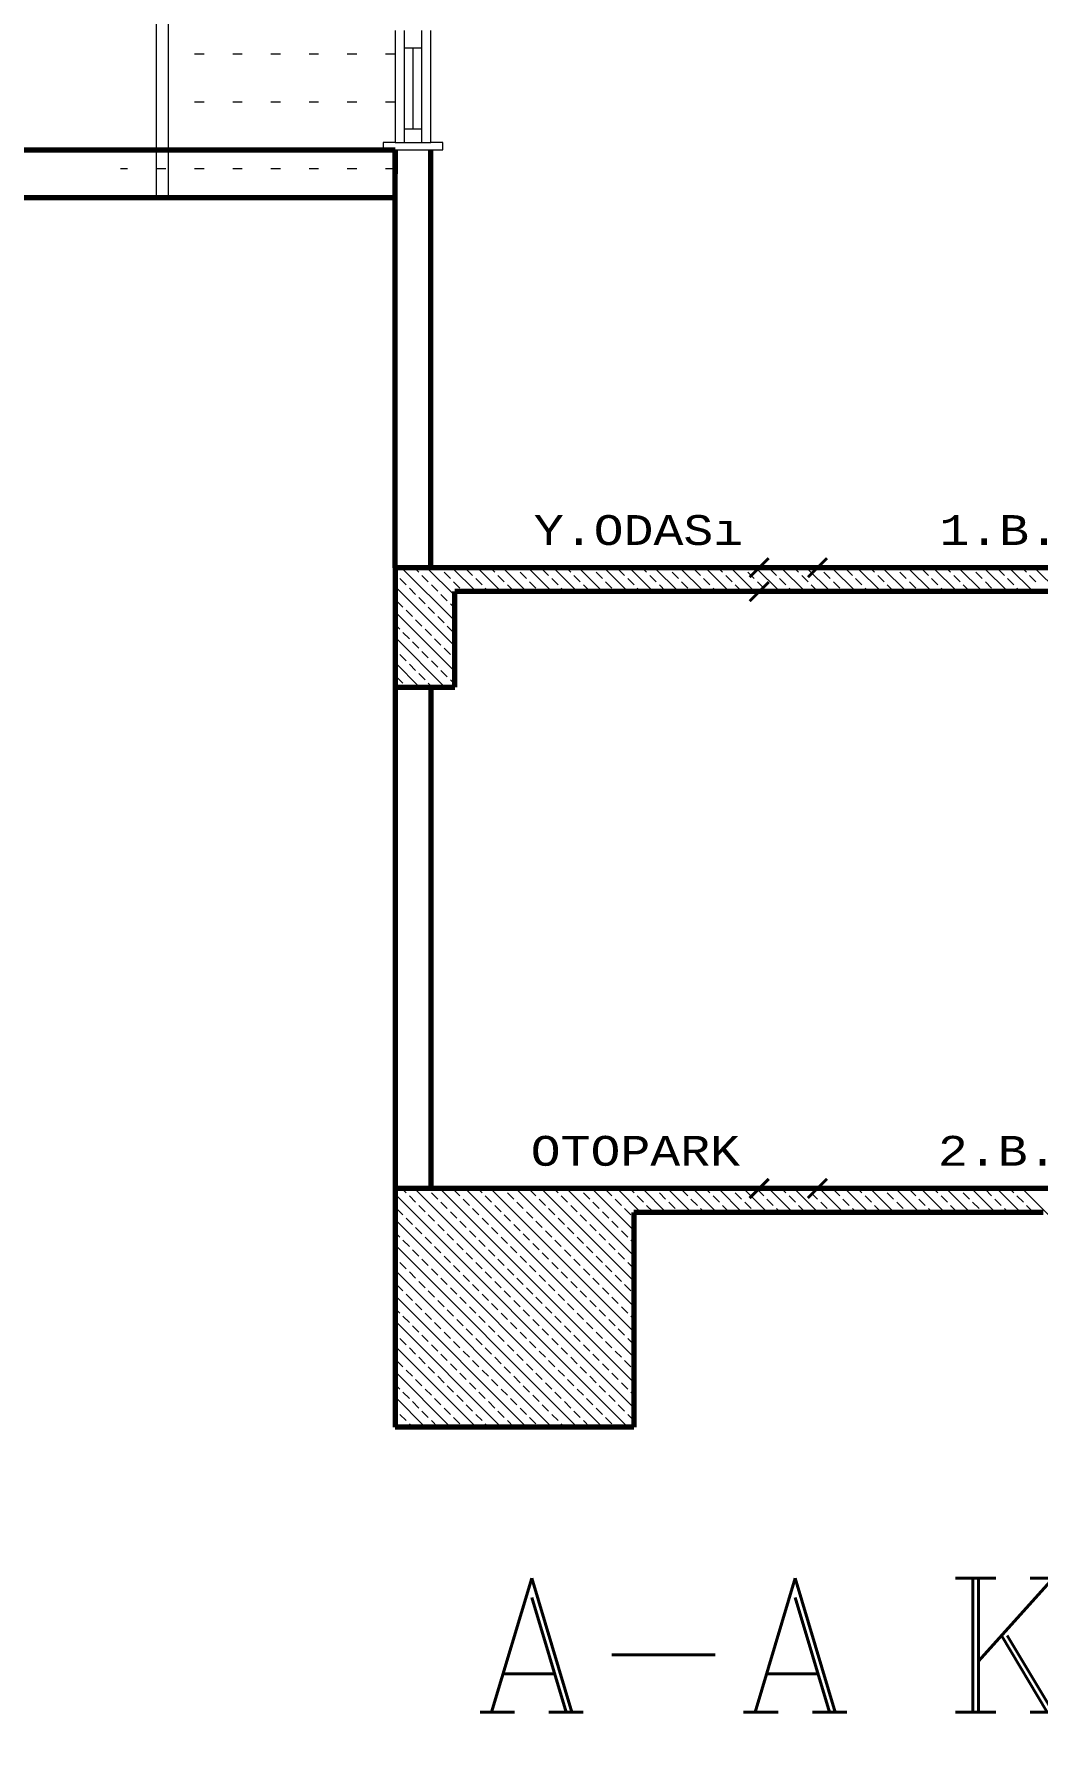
# Model space of a CAD drawing. Header units: millimetres. Extents: x 35860 to 71103, y -11298 to -8385.
# Drawn here: x 39241.6 to 39346.7, y -9755 to -9574.6 of the extents above; entities that cross this region are included whole.
import ezdxf
from ezdxf.enums import TextEntityAlignment as Align

# ---------------------------------------------------------------- set-up
doc = ezdxf.new("R2010")
doc.units = ezdxf.units.MM
doc.header["$MEASUREMENT"] = 0
doc.linetypes.add('NOKTA3', pattern=[4, 1, -3])
doc.layers.get('0').update_dxf_attribs({"lineweight": 15})
doc.layers.get('Defpoints').update_dxf_attribs({"lineweight": 20})
for name, color, linetype, lineweight in [('02', 2, 'Continuous', 20), ('03_Yazı', 1, 'Continuous', 30), ('07', 3, 'Continuous', 70), ('Merd&Balkon', 40, 'Continuous', 20)]:
    doc.layers.add(name, color=color, linetype=linetype, lineweight=lineweight)
doc.styles.add('C', font='')
doc.styles.add('ROMANC', font='romanc', dxfattribs={"height": 0.11})
doc.styles.get('C').set_extended_font_data('Courier New Tur')

msp = doc.modelspace()

# ---------------------------------------------------------------- linework, layer by layer
for p, q in [((39285.66, -9636.05), (39280.09, -9630.48)), ((39281.9, -9630.96), (39281.41, -9630.48)), ((39285.66, -9633.4), (39282.74, -9630.48)), ((39284.22, -9630.63), (39284.06, -9630.48)), ((39287.89, -9632.98), (39285.39, -9630.48)), ((39290.54, -9632.98), (39288.04, -9630.48)), ((39289.85, -9630.96), (39289.37, -9630.48)), ((39293.19, -9632.98), (39290.69, -9630.48)), ((39292.17, -9630.63), (39292.02, -9630.48)), ((39295.84, -9632.98), (39293.34, -9630.48)), ((39298.5, -9632.98), (39296, -9630.48)), ((39297.81, -9630.96), (39297.32, -9630.48)), ((39301.15, -9632.98), (39298.65, -9630.48)), ((39300.13, -9630.63), (39299.97, -9630.48)), ((39303.8, -9632.98), (39301.3, -9630.48)), ((39306.45, -9632.98), (39303.95, -9630.48)), ((39305.76, -9630.96), (39305.28, -9630.48)), ((39309.1, -9632.98), (39306.6, -9630.48)), ((39308.08, -9630.63), (39307.93, -9630.48)), ((39311.75, -9632.98), (39309.25, -9630.48)), ((39314.41, -9632.98), (39311.91, -9630.48)), ((39313.72, -9630.96), (39313.23, -9630.48)), ((39317.06, -9632.98), (39314.56, -9630.48)), ((39316.04, -9630.63), (39315.88, -9630.48)), ((39319.71, -9632.98), (39317.21, -9630.48)), ((39322.36, -9632.98), (39319.86, -9630.48)), ((39321.67, -9630.96), (39321.19, -9630.48)), ((39325.01, -9632.98), (39322.51, -9630.48)), ((39323.99, -9630.63), (39323.84, -9630.48)), ((39327.66, -9632.98), (39325.16, -9630.48)), ((39330.32, -9632.98), (39327.82, -9630.48)), ((39329.63, -9630.96), (39329.14, -9630.48)), ((39332.97, -9632.98), (39330.47, -9630.48)), ((39331.95, -9630.63), (39331.79, -9630.48)), ((39335.62, -9632.98), (39333.12, -9630.48)), ((39338.27, -9632.98), (39335.77, -9630.48)), ((39337.58, -9630.96), (39337.1, -9630.48)), ((39340.92, -9632.98), (39338.42, -9630.48)), ((39339.9, -9630.63), (39339.75, -9630.48)), ((39343.57, -9632.98), (39341.07, -9630.48)), ((39346.23, -9632.98), (39343.73, -9630.48)), ((39345.54, -9630.96), (39345.05, -9630.48)), ((39348.88, -9632.98), (39346.38, -9630.48)), ((39279.58, -9631.29), (39279.41, -9631.12)), ((39280.57, -9632.29), (39279.91, -9631.63)), ((39282.89, -9631.96), (39282.23, -9631.29)), ((39283.89, -9632.95), (39283.23, -9632.29)), ((39285.21, -9631.63), (39284.55, -9630.96)), ((39286.21, -9632.62), (39285.55, -9631.96)), ((39287.53, -9631.29), (39286.87, -9630.63)), ((39288.53, -9632.29), (39287.87, -9631.63)), ((39290.85, -9631.96), (39290.19, -9631.29)), ((39291.84, -9632.95), (39291.18, -9632.29)), ((39293.17, -9631.63), (39292.51, -9630.96)), ((39294.16, -9632.62), (39293.5, -9631.96)), ((39295.49, -9631.29), (39294.83, -9630.63)), ((39296.48, -9632.29), (39295.82, -9631.63)), ((39298.8, -9631.96), (39298.14, -9631.29)), ((39299.8, -9632.95), (39299.14, -9632.29)), ((39301.12, -9631.63), (39300.46, -9630.96)), ((39302.12, -9632.62), (39301.46, -9631.96)), ((39303.44, -9631.29), (39302.78, -9630.63)), ((39304.44, -9632.29), (39303.78, -9631.63)), ((39306.76, -9631.96), (39306.1, -9631.29)), ((39307.75, -9632.95), (39307.09, -9632.29)), ((39309.08, -9631.63), (39308.42, -9630.96)), ((39310.07, -9632.62), (39309.41, -9631.96)), ((39311.4, -9631.29), (39310.74, -9630.63)), ((39312.39, -9632.29), (39311.73, -9631.63)), ((39314.71, -9631.96), (39314.05, -9631.29)), ((39315.71, -9632.95), (39315.04, -9632.29)), ((39317.03, -9631.63), (39316.37, -9630.96)), ((39318.03, -9632.62), (39317.37, -9631.96)), ((39319.35, -9631.29), (39318.69, -9630.63)), ((39320.35, -9632.29), (39319.69, -9631.63)), ((39322.67, -9631.96), (39322.01, -9631.29)), ((39323.66, -9632.95), (39323, -9632.29)), ((39324.99, -9631.63), (39324.33, -9630.96)), ((39325.98, -9632.62), (39325.32, -9631.96)), ((39327.31, -9631.29), (39326.65, -9630.63)), ((39328.3, -9632.29), (39327.64, -9631.63)), ((39330.62, -9631.96), (39329.96, -9631.29)), ((39331.62, -9632.95), (39330.95, -9632.29)), ((39332.94, -9631.63), (39332.28, -9630.96)), ((39333.94, -9632.62), (39333.28, -9631.96)), ((39335.26, -9631.29), (39334.6, -9630.63)), ((39336.26, -9632.29), (39335.6, -9631.63)), ((39338.58, -9631.96), (39337.92, -9631.29)), ((39339.57, -9632.95), (39338.91, -9632.29)), ((39340.9, -9631.63), (39340.24, -9630.96)), ((39341.89, -9632.62), (39341.23, -9631.96)), ((39343.22, -9631.29), (39342.56, -9630.63)), ((39344.21, -9632.29), (39343.55, -9631.63)), ((39346.53, -9631.96), (39345.87, -9631.29)), ((39285.66, -9638.7), (39279.41, -9632.45)), ((39280.24, -9634.61), (39279.58, -9633.95)), ((39281.57, -9633.28), (39280.91, -9632.62)), ((39282.56, -9634.28), (39281.9, -9633.61)), ((39284.88, -9633.95), (39284.22, -9633.28)), ((39286.56, -9632.98), (39286.54, -9632.95)), ((39289.22, -9632.98), (39288.86, -9632.62)), ((39294.52, -9632.98), (39294.49, -9632.95)), ((39297.17, -9632.98), (39296.81, -9632.62)), ((39302.47, -9632.98), (39302.45, -9632.95)), ((39305.13, -9632.98), (39304.77, -9632.62)), ((39310.43, -9632.98), (39310.4, -9632.95)), ((39313.08, -9632.98), (39312.72, -9632.62)), ((39318.38, -9632.98), (39318.36, -9632.95)), ((39321.04, -9632.98), (39320.68, -9632.62)), ((39326.34, -9632.98), (39326.31, -9632.95)), ((39328.99, -9632.98), (39328.63, -9632.62)), ((39334.29, -9632.98), (39334.27, -9632.95)), ((39336.95, -9632.98), (39336.59, -9632.62)), ((39342.25, -9632.98), (39342.22, -9632.95)), ((39344.9, -9632.98), (39344.54, -9632.62)), ((39285.66, -9641.35), (39279.41, -9635.1)), ((39281.24, -9635.6), (39280.57, -9634.94)), ((39282.23, -9636.6), (39281.57, -9635.94)), ((39283.56, -9635.27), (39282.89, -9634.61)), ((39284.55, -9636.27), (39283.89, -9635.6)), ((39285.66, -9634.72), (39285.21, -9634.28)), ((39279.91, -9636.93), (39279.41, -9636.43)), ((39280.91, -9637.92), (39280.24, -9637.26)), ((39283.23, -9637.59), (39282.56, -9636.93)), ((39285.55, -9637.26), (39284.88, -9636.6)), ((39284.63, -9642.98), (39279.41, -9637.75)), ((39279.58, -9639.25), (39279.41, -9639.08)), ((39281.9, -9638.92), (39281.24, -9638.26)), ((39282.89, -9639.91), (39282.23, -9639.25)), ((39284.22, -9638.59), (39283.56, -9637.92)), ((39285.21, -9639.58), (39284.55, -9638.92)), ((39281.98, -9642.98), (39279.41, -9640.41)), ((39280.57, -9640.24), (39279.91, -9639.58)), ((39281.57, -9641.24), (39280.91, -9640.58)), ((39283.89, -9640.91), (39283.23, -9640.24)), ((39284.88, -9641.9), (39284.22, -9641.24)), ((39285.66, -9640.03), (39285.55, -9639.91)), ((39280.24, -9642.56), (39279.58, -9641.9)), ((39280.65, -9642.98), (39280.57, -9642.9)), ((39282.56, -9642.23), (39281.9, -9641.57)), ((39283.31, -9642.98), (39282.89, -9642.56)), ((39285.66, -9642.68), (39285.21, -9642.23)), ((39303.8, -9720.48), (39279.41, -9696.09)), ((39280.57, -9695.93), (39280.12, -9695.48)), ((39281.57, -9696.92), (39280.91, -9696.26)), ((39304.41, -9718.44), (39281.45, -9695.48)), ((39282.89, -9695.6), (39282.77, -9695.48)), ((39283.89, -9696.59), (39283.23, -9695.93)), ((39304.41, -9715.79), (39284.1, -9695.48)), ((39284.88, -9697.59), (39284.22, -9696.92)), ((39286.21, -9696.26), (39285.55, -9695.6)), ((39287.2, -9697.25), (39286.54, -9696.59)), ((39304.41, -9713.14), (39286.75, -9695.48)), ((39288.53, -9695.93), (39288.08, -9695.48)), ((39289.52, -9696.92), (39288.86, -9696.26)), ((39304.41, -9710.48), (39289.4, -9695.48)), ((39290.85, -9695.6), (39290.73, -9695.48)), ((39291.84, -9696.59), (39291.18, -9695.93)), ((39304.41, -9707.83), (39292.05, -9695.48)), ((39292.84, -9697.59), (39292.17, -9696.92)), ((39294.16, -9696.26), (39293.5, -9695.6)), ((39295.16, -9697.25), (39294.49, -9696.59)), ((39304.41, -9705.18), (39294.71, -9695.48)), ((39296.48, -9695.93), (39296.03, -9695.48)), ((39297.48, -9696.92), (39296.81, -9696.26)), ((39304.41, -9702.53), (39297.36, -9695.48)), ((39298.8, -9695.6), (39298.68, -9695.48)), ((39299.8, -9696.59), (39299.14, -9695.93)), ((39304.41, -9699.88), (39300.01, -9695.48)), ((39300.79, -9697.59), (39300.13, -9696.92)), ((39302.12, -9696.26), (39301.46, -9695.6)), ((39303.11, -9697.25), (39302.45, -9696.59)), ((39305.16, -9697.98), (39302.66, -9695.48)), ((39304.44, -9695.93), (39303.99, -9695.48)), ((39305.43, -9696.92), (39304.77, -9696.26)), ((39307.81, -9697.98), (39305.31, -9695.48)), ((39306.76, -9695.6), (39306.64, -9695.48)), ((39307.75, -9696.59), (39307.09, -9695.93)), ((39310.46, -9697.98), (39307.96, -9695.48)), ((39308.75, -9697.59), (39308.08, -9696.92)), ((39310.07, -9696.26), (39309.41, -9695.6)), ((39311.07, -9697.25), (39310.4, -9696.59)), ((39313.11, -9697.98), (39310.61, -9695.48)), ((39312.39, -9695.93), (39311.94, -9695.48)), ((39313.39, -9696.92), (39312.72, -9696.26)), ((39315.77, -9697.98), (39313.27, -9695.48)), ((39314.71, -9695.6), (39314.59, -9695.48)), ((39315.71, -9696.59), (39315.04, -9695.93)), ((39318.42, -9697.98), (39315.92, -9695.48)), ((39316.7, -9697.59), (39316.04, -9696.92)), ((39318.03, -9696.26), (39317.37, -9695.6)), ((39319.02, -9697.25), (39318.36, -9696.59)), ((39321.07, -9697.98), (39318.57, -9695.48)), ((39320.35, -9695.93), (39319.9, -9695.48)), ((39321.34, -9696.92), (39320.68, -9696.26)), ((39323.72, -9697.98), (39321.22, -9695.48)), ((39322.67, -9695.6), (39322.55, -9695.48)), ((39323.66, -9696.59), (39323, -9695.93)), ((39326.37, -9697.98), (39323.87, -9695.48)), ((39324.66, -9697.59), (39323.99, -9696.92)), ((39325.98, -9696.26), (39325.32, -9695.6)), ((39326.98, -9697.25), (39326.31, -9696.59)), ((39329.02, -9697.98), (39326.52, -9695.48)), ((39328.3, -9695.93), (39327.85, -9695.48)), ((39329.3, -9696.92), (39328.63, -9696.26)), ((39331.68, -9697.98), (39329.18, -9695.48)), ((39330.62, -9695.6), (39330.5, -9695.48)), ((39331.62, -9696.59), (39330.95, -9695.93)), ((39334.33, -9697.98), (39331.83, -9695.48)), ((39332.61, -9697.59), (39331.95, -9696.92)), ((39333.94, -9696.26), (39333.28, -9695.6)), ((39334.93, -9697.25), (39334.27, -9696.59)), ((39336.98, -9697.98), (39334.48, -9695.48)), ((39336.26, -9695.93), (39335.81, -9695.48)), ((39337.25, -9696.92), (39336.59, -9696.26)), ((39339.63, -9697.98), (39337.13, -9695.48)), ((39338.58, -9695.6), (39338.46, -9695.48)), ((39339.57, -9696.59), (39338.91, -9695.93)), ((39342.28, -9697.98), (39339.78, -9695.48)), ((39340.57, -9697.59), (39339.9, -9696.92)), ((39341.89, -9696.26), (39341.23, -9695.6)), ((39342.89, -9697.25), (39342.22, -9696.59)), ((39344.93, -9697.98), (39342.43, -9695.48)), ((39344.21, -9695.93), (39343.76, -9695.48)), ((39345.21, -9696.92), (39344.54, -9696.26)), ((39370.09, -9720.48), (39345.09, -9695.48)), ((39346.53, -9695.6), (39346.41, -9695.48)), ((39301.14, -9720.48), (39279.41, -9698.74)), ((39280.24, -9698.25), (39279.58, -9697.59)), ((39281.24, -9699.24), (39280.57, -9698.58)), ((39282.56, -9697.92), (39281.9, -9697.25)), ((39283.56, -9698.91), (39282.89, -9698.25)), ((39285.88, -9698.58), (39285.21, -9697.92)), ((39286.87, -9699.57), (39286.21, -9698.91)), ((39288.2, -9698.25), (39287.53, -9697.59)), ((39289.19, -9699.24), (39288.53, -9698.58)), ((39290.52, -9697.92), (39289.85, -9697.25)), ((39291.51, -9698.91), (39290.85, -9698.25)), ((39293.83, -9698.58), (39293.17, -9697.92)), ((39294.83, -9699.57), (39294.16, -9698.91)), ((39296.15, -9698.25), (39295.49, -9697.59)), ((39297.15, -9699.24), (39296.48, -9698.58)), ((39298.47, -9697.92), (39297.81, -9697.25)), ((39299.47, -9698.91), (39298.8, -9698.25)), ((39301.79, -9698.58), (39301.12, -9697.92)), ((39302.78, -9699.57), (39302.12, -9698.91)), ((39304.11, -9698.25), (39303.44, -9697.59)), ((39306.43, -9697.92), (39305.76, -9697.25)), ((39309.14, -9697.98), (39309.08, -9697.92)), ((39311.79, -9697.98), (39311.4, -9697.59)), ((39314.38, -9697.92), (39313.72, -9697.25)), ((39317.09, -9697.98), (39317.03, -9697.92)), ((39319.74, -9697.98), (39319.35, -9697.59)), ((39322.34, -9697.92), (39321.67, -9697.25)), ((39325.05, -9697.98), (39324.99, -9697.92)), ((39327.7, -9697.98), (39327.31, -9697.59)), ((39330.29, -9697.92), (39329.63, -9697.25)), ((39333, -9697.98), (39332.94, -9697.92)), ((39335.65, -9697.98), (39335.26, -9697.59)), ((39338.25, -9697.92), (39337.58, -9697.25)), ((39340.96, -9697.98), (39340.9, -9697.92)), ((39343.61, -9697.98), (39343.22, -9697.59)), ((39346.2, -9697.92), (39345.54, -9697.25)), ((39279.91, -9700.57), (39279.41, -9700.07)), ((39282.23, -9700.24), (39281.57, -9699.57)), ((39283.23, -9701.23), (39282.56, -9700.57)), ((39284.55, -9699.91), (39283.89, -9699.24)), ((39285.55, -9700.9), (39284.88, -9700.24)), ((39287.87, -9700.57), (39287.2, -9699.91)), ((39290.19, -9700.24), (39289.52, -9699.57)), ((39291.18, -9701.23), (39290.52, -9700.57)), ((39292.51, -9699.91), (39291.84, -9699.24)), ((39293.5, -9700.9), (39292.84, -9700.24)), ((39295.82, -9700.57), (39295.16, -9699.91)), ((39298.14, -9700.24), (39297.48, -9699.57)), ((39299.14, -9701.23), (39298.47, -9700.57)), ((39300.46, -9699.91), (39299.8, -9699.24)), ((39301.46, -9700.9), (39300.79, -9700.24)), ((39303.78, -9700.57), (39303.11, -9699.91)), ((39298.49, -9720.48), (39279.41, -9701.39)), ((39280.91, -9701.56), (39280.24, -9700.9)), ((39281.9, -9702.56), (39281.24, -9701.89)), ((39284.22, -9702.23), (39283.56, -9701.56)), ((39285.21, -9703.22), (39284.55, -9702.56)), ((39286.54, -9701.89), (39285.88, -9701.23)), ((39287.53, -9702.89), (39286.87, -9702.23)), ((39288.86, -9701.56), (39288.2, -9700.9)), ((39289.85, -9702.56), (39289.19, -9701.89)), ((39292.17, -9702.23), (39291.51, -9701.56)), ((39293.17, -9703.22), (39292.51, -9702.56)), ((39294.49, -9701.89), (39293.83, -9701.23)), ((39295.49, -9702.89), (39294.83, -9702.23)), ((39296.81, -9701.56), (39296.15, -9700.9)), ((39297.81, -9702.56), (39297.15, -9701.89)), ((39300.13, -9702.23), (39299.47, -9701.56)), ((39301.12, -9703.22), (39300.46, -9702.56)), ((39302.45, -9701.89), (39301.79, -9701.23)), ((39303.44, -9702.89), (39302.78, -9702.23)), ((39304.41, -9701.2), (39304.11, -9700.9)), ((39279.58, -9702.89), (39279.41, -9702.72)), ((39295.84, -9720.48), (39279.41, -9704.04)), ((39280.57, -9703.88), (39279.91, -9703.22)), ((39281.57, -9704.88), (39280.91, -9704.22)), ((39282.89, -9703.55), (39282.23, -9702.89)), ((39283.89, -9704.55), (39283.23, -9703.88)), ((39286.21, -9704.22), (39285.55, -9703.55)), ((39288.53, -9703.88), (39287.87, -9703.22)), ((39289.52, -9704.88), (39288.86, -9704.22)), ((39290.85, -9703.55), (39290.19, -9702.89)), ((39291.84, -9704.55), (39291.18, -9703.88)), ((39294.16, -9704.22), (39293.5, -9703.55)), ((39296.48, -9703.88), (39295.82, -9703.22)), ((39297.48, -9704.88), (39296.81, -9704.22)), ((39298.8, -9703.55), (39298.14, -9702.89)), ((39299.8, -9704.55), (39299.14, -9703.88)), ((39302.12, -9704.22), (39301.46, -9703.55)), ((39304.41, -9703.85), (39303.78, -9703.22)), ((39280.24, -9706.2), (39279.58, -9705.54)), ((39282.56, -9705.87), (39281.9, -9705.21)), ((39283.56, -9706.87), (39282.89, -9706.2)), ((39284.88, -9705.54), (39284.22, -9704.88)), ((39285.88, -9706.54), (39285.21, -9705.87)), ((39287.2, -9705.21), (39286.54, -9704.55)), ((39288.2, -9706.2), (39287.53, -9705.54)), ((39290.52, -9705.87), (39289.85, -9705.21)), ((39291.51, -9706.87), (39290.85, -9706.2)), ((39292.84, -9705.54), (39292.17, -9704.88)), ((39293.83, -9706.54), (39293.17, -9705.87)), ((39295.16, -9705.21), (39294.49, -9704.55)), ((39296.15, -9706.2), (39295.49, -9705.54)), ((39298.47, -9705.87), (39297.81, -9705.21)), ((39299.47, -9706.87), (39298.8, -9706.2)), ((39300.79, -9705.54), (39300.13, -9704.88)), ((39301.79, -9706.54), (39301.12, -9705.87)), ((39303.11, -9705.21), (39302.45, -9704.55)), ((39304.11, -9706.2), (39303.44, -9705.54)), ((39293.19, -9720.48), (39279.41, -9706.7)), ((39279.91, -9708.52), (39279.41, -9708.02)), ((39281.24, -9707.2), (39280.57, -9706.54)), ((39282.23, -9708.19), (39281.57, -9707.53)), ((39284.55, -9707.86), (39283.89, -9707.2)), ((39286.87, -9707.53), (39286.21, -9706.87)), ((39287.87, -9708.52), (39287.2, -9707.86)), ((39289.19, -9707.2), (39288.53, -9706.54)), ((39290.19, -9708.19), (39289.52, -9707.53)), ((39292.51, -9707.86), (39291.84, -9707.2)), ((39294.83, -9707.53), (39294.16, -9706.87)), ((39295.82, -9708.52), (39295.16, -9707.86)), ((39297.15, -9707.2), (39296.48, -9706.54)), ((39298.14, -9708.19), (39297.48, -9707.53)), ((39300.46, -9707.86), (39299.8, -9707.2)), ((39302.78, -9707.53), (39302.12, -9706.87)), ((39303.78, -9708.52), (39303.11, -9707.86)), ((39290.54, -9720.48), (39279.41, -9709.35)), ((39280.91, -9709.52), (39280.24, -9708.86)), ((39281.9, -9710.51), (39281.24, -9709.85)), ((39283.23, -9709.19), (39282.56, -9708.52)), ((39284.22, -9710.18), (39283.56, -9709.52)), ((39285.55, -9708.86), (39284.88, -9708.19)), ((39286.54, -9709.85), (39285.88, -9709.19)), ((39288.86, -9709.52), (39288.2, -9708.86)), ((39289.85, -9710.51), (39289.19, -9709.85)), ((39291.18, -9709.19), (39290.52, -9708.52)), ((39292.17, -9710.18), (39291.51, -9709.52)), ((39293.5, -9708.86), (39292.84, -9708.19)), ((39294.49, -9709.85), (39293.83, -9709.19)), ((39296.81, -9709.52), (39296.15, -9708.86)), ((39297.81, -9710.51), (39297.15, -9709.85)), ((39299.14, -9709.19), (39298.47, -9708.52)), ((39300.13, -9710.18), (39299.47, -9709.52)), ((39301.46, -9708.86), (39300.79, -9708.19)), ((39302.45, -9709.85), (39301.79, -9709.19)), ((39304.41, -9709.16), (39304.11, -9708.86)), ((39279.58, -9710.84), (39279.41, -9710.67)), ((39280.57, -9711.84), (39279.91, -9711.18)), ((39282.89, -9711.51), (39282.23, -9710.84)), ((39285.21, -9711.18), (39284.55, -9710.51)), ((39286.21, -9712.17), (39285.55, -9711.51)), ((39287.53, -9710.84), (39286.87, -9710.18)), ((39288.53, -9711.84), (39287.87, -9711.18)), ((39290.85, -9711.51), (39290.19, -9710.84)), ((39293.17, -9711.18), (39292.51, -9710.51)), ((39294.16, -9712.17), (39293.5, -9711.51)), ((39295.49, -9710.84), (39294.83, -9710.18)), ((39296.48, -9711.84), (39295.82, -9711.18)), ((39298.8, -9711.51), (39298.14, -9710.84)), ((39301.12, -9711.18), (39300.46, -9710.51)), ((39302.12, -9712.17), (39301.46, -9711.51)), ((39303.44, -9710.84), (39302.78, -9710.18)), ((39304.41, -9711.81), (39303.78, -9711.18)), ((39287.89, -9720.48), (39279.41, -9712)), ((39281.57, -9712.83), (39280.91, -9712.17)), ((39282.56, -9713.83), (39281.9, -9713.16)), ((39283.89, -9712.5), (39283.23, -9711.84)), ((39284.88, -9713.5), (39284.22, -9712.83)), ((39287.2, -9713.16), (39286.54, -9712.5)), ((39289.52, -9712.83), (39288.86, -9712.17)), ((39290.52, -9713.83), (39289.85, -9713.16)), ((39291.84, -9712.5), (39291.18, -9711.84)), ((39292.84, -9713.5), (39292.17, -9712.83)), ((39295.16, -9713.16), (39294.49, -9712.5)), ((39297.48, -9712.83), (39296.81, -9712.17)), ((39298.47, -9713.83), (39297.81, -9713.16)), ((39299.8, -9712.5), (39299.14, -9711.84)), ((39300.79, -9713.5), (39300.13, -9712.83)), ((39303.11, -9713.16), (39302.45, -9712.5)), ((39285.23, -9720.48), (39279.41, -9714.65)), ((39280.24, -9714.16), (39279.58, -9713.5)), ((39281.24, -9715.15), (39280.57, -9714.49)), ((39283.56, -9714.82), (39282.89, -9714.16)), ((39284.55, -9715.82), (39283.89, -9715.15)), ((39285.88, -9714.49), (39285.21, -9713.83)), ((39286.87, -9715.48), (39286.21, -9714.82)), ((39288.2, -9714.16), (39287.53, -9713.5)), ((39289.19, -9715.15), (39288.53, -9714.49)), ((39291.51, -9714.82), (39290.85, -9714.16)), ((39292.51, -9715.82), (39291.84, -9715.15)), ((39293.83, -9714.49), (39293.17, -9713.83)), ((39294.83, -9715.48), (39294.16, -9714.82)), ((39296.15, -9714.16), (39295.49, -9713.5)), ((39297.15, -9715.15), (39296.48, -9714.49)), ((39299.47, -9714.82), (39298.8, -9714.16)), ((39300.46, -9715.82), (39299.8, -9715.15)), ((39301.79, -9714.49), (39301.12, -9713.83)), ((39302.78, -9715.48), (39302.12, -9714.82)), ((39304.11, -9714.16), (39303.44, -9713.5)), ((39279.91, -9716.48), (39279.41, -9715.98)), ((39280.91, -9717.47), (39280.24, -9716.81)), ((39282.23, -9716.15), (39281.57, -9715.48)), ((39283.23, -9717.14), (39282.56, -9716.48)), ((39285.55, -9716.81), (39284.88, -9716.15)), ((39287.87, -9716.48), (39287.2, -9715.82)), ((39288.86, -9717.47), (39288.2, -9716.81)), ((39290.19, -9716.15), (39289.52, -9715.48)), ((39291.18, -9717.14), (39290.52, -9716.48)), ((39293.5, -9716.81), (39292.84, -9716.15)), ((39295.82, -9716.48), (39295.16, -9715.82)), ((39296.81, -9717.47), (39296.15, -9716.81)), ((39298.14, -9716.15), (39297.48, -9715.48)), ((39299.14, -9717.14), (39298.47, -9716.48)), ((39301.46, -9716.81), (39300.79, -9716.15)), ((39303.78, -9716.48), (39303.11, -9715.82)), ((39304.41, -9717.11), (39304.11, -9716.81)), ((39282.58, -9720.48), (39279.41, -9717.3)), ((39279.58, -9718.8), (39279.41, -9718.63)), ((39281.9, -9718.47), (39281.24, -9717.8)), ((39282.89, -9719.46), (39282.23, -9718.8)), ((39284.22, -9718.14), (39283.56, -9717.47)), ((39285.21, -9719.13), (39284.55, -9718.47)), ((39286.54, -9717.8), (39285.88, -9717.14)), ((39287.53, -9718.8), (39286.87, -9718.14)), ((39289.85, -9718.47), (39289.19, -9717.8)), ((39290.85, -9719.46), (39290.19, -9718.8)), ((39292.17, -9718.14), (39291.51, -9717.47)), ((39293.17, -9719.13), (39292.51, -9718.47)), ((39294.49, -9717.8), (39293.83, -9717.14)), ((39295.49, -9718.8), (39294.83, -9718.14)), ((39297.81, -9718.47), (39297.15, -9717.8)), ((39298.8, -9719.46), (39298.14, -9718.8)), ((39300.13, -9718.14), (39299.47, -9717.47)), ((39301.12, -9719.13), (39300.46, -9718.47)), ((39302.45, -9717.8), (39301.79, -9717.14)), ((39303.44, -9718.8), (39302.78, -9718.14)), ((39279.93, -9720.48), (39279.41, -9719.95)), ((39280.57, -9719.79), (39279.91, -9719.13)), ((39281.26, -9720.48), (39280.91, -9720.13)), ((39283.89, -9720.46), (39283.23, -9719.79)), ((39286.21, -9720.13), (39285.55, -9719.46)), ((39286.56, -9720.48), (39286.54, -9720.46)), ((39288.53, -9719.79), (39287.87, -9719.13)), ((39289.21, -9720.48), (39288.86, -9720.13)), ((39291.84, -9720.46), (39291.18, -9719.79)), ((39294.16, -9720.13), (39293.5, -9719.46)), ((39294.51, -9720.48), (39294.49, -9720.46)), ((39296.48, -9719.79), (39295.82, -9719.13)), ((39297.17, -9720.48), (39296.81, -9720.13)), ((39299.8, -9720.46), (39299.14, -9719.79)), ((39302.12, -9720.13), (39301.46, -9719.46)), ((39302.47, -9720.48), (39302.45, -9720.46)), ((39304.41, -9719.76), (39303.78, -9719.13))]:
    msp.add_line(p, q)
at = {"linetype": 'ByBlock', "const_width": 0.3}
for points in [[(39316.55, -9631.48), (39318.55, -9629.48)], [(39318.55, -9629.48), (39316.55, -9631.48)], [(39322.65, -9631.48), (39324.65, -9629.48)], [(39324.65, -9629.48), (39322.65, -9631.48)], [(39316.55, -9633.98), (39318.55, -9631.98)], [(39318.55, -9631.98), (39316.55, -9633.98)], [(39318.55, -9694.48), (39316.55, -9696.48)], [(39324.65, -9694.48), (39322.65, -9696.48)]]:
    msp.add_lwpolyline(points, dxfattribs=at)
for p in [(39316.91, -9630.48), (39316.91, -9630.48), (39317.55, -9630.48), (39323.65, -9630.48), (39323.65, -9630.48), (39323.65, -9630.48), (39316.91, -9632.98), (39316.91, -9632.98), (39317.55, -9632.98)]:
    msp.add_point(p)
at = {"layer": '02'}
for p, q in [((39279.41, -9574.23), (39279.41, -9585.98)), ((39280.35, -9574.23), (39280.35, -9585.98)), ((39282.22, -9585.98), (39282.22, -9574.23)), ((39283.16, -9585.98), (39283.16, -9574.23)), ((39281.28, -9576.07), (39280.35, -9576.07)), ((39281.28, -9576.07), (39281.28, -9584.57)), ((39282.22, -9576.07), (39281.28, -9576.07)), ((39282.22, -9584.57), (39280.35, -9584.57)), ((39279.41, -9585.98), (39278.16, -9585.98)), ((39278.16, -9585.98), (39278.16, -9586.73)), ((39278.16, -9586.73), (39283.16, -9586.73)), ((39279.41, -9585.98), (39283.16, -9585.98)), ((39284.41, -9585.98), (39283.16, -9585.98)), ((39283.16, -9586.73), (39284.41, -9586.73)), ((39284.41, -9586.73), (39284.41, -9585.98))]:
    msp.add_line(p, q, dxfattribs=at)
at = {"layer": '07'}
for p, q in [((39234.7, -9586.73), (39279.41, -9586.73)), ((39279.41, -9630.48), (39279.41, -9586.73)), ((39279.41, -9586.73), (39279.41, -9589.23)), ((39283.16, -9630.48), (39283.16, -9586.73)), ((39279.41, -9591.73), (39279.41, -9589.23)), ((39234.7, -9591.73), (39279.41, -9591.73)), ((39389.41, -9630.48), (39279.41, -9630.48)), ((39285.66, -9630.48), (39279.41, -9630.48)), ((39279.41, -9630.48), (39279.41, -9642.98)), ((39285.66, -9642.98), (39285.66, -9632.98)), ((39358.16, -9632.98), (39285.66, -9632.98)), ((39279.41, -9642.98), (39285.66, -9642.98)), ((39279.41, -9642.98), (39279.41, -9695.48)), ((39283.16, -9642.98), (39283.16, -9695.48)), ((39504.41, -9695.48), (39279.41, -9695.48)), ((39279.41, -9695.48), (39279.41, -9720.48)), ((39304.41, -9697.98), (39304.41, -9720.48)), ((39347.3, -9697.98), (39304.41, -9697.98)), ((39304.41, -9720.48), (39279.41, -9720.48))]:
    msp.add_line(p, q, dxfattribs=at)
at = {"layer": 'Defpoints'}
for p in [(39316.91, -9695.48), (39317.55, -9695.48), (39323.65, -9695.48)]:
    msp.add_point(p, dxfattribs=at)
at = {"layer": 'Merd&Balkon'}
for p, q in [((39254.41, -9564.23), (39254.41, -9591.73)), ((39255.66, -9564.23), (39255.66, -9591.73))]:
    msp.add_line(p, q, dxfattribs=at)
at = {"layer": 'Merd&Balkon', "linetype": 'NOKTA3'}
for p, q in [((39279.41, -9576.73), (39255.66, -9576.73)), ((39279.41, -9581.73), (39255.66, -9581.73)), ((39279.41, -9588.73), (39250.66, -9588.73))]:
    msp.add_line(p, q, dxfattribs=at)

# ---------------------------------------------------------------- texts
at = {"layer": '03_Yazı', "style": 'ROMANC'}
msp.add_text('A-A KESITI Ö:1/200', height=14, dxfattribs=at).set_placement((39287.72, -9750.3))
at = {"layer": '03_Yazı', "style": 'C'}
for tag, p in [('Y.ODASı', (39304.91, -9626.54)), ('1.B.K.', (39345.81, -9626.54)), ('OTOPARK', (39304.58, -9691.54)), ('2.B.K.', (39345.66, -9691.54))]:
    msp.add_attdef(tag, text='A:10.00m2', height=3.125, dxfattribs=at).set_placement(p, align=Align.MIDDLE_CENTER)

doc.saveas('drawing.dxf')
